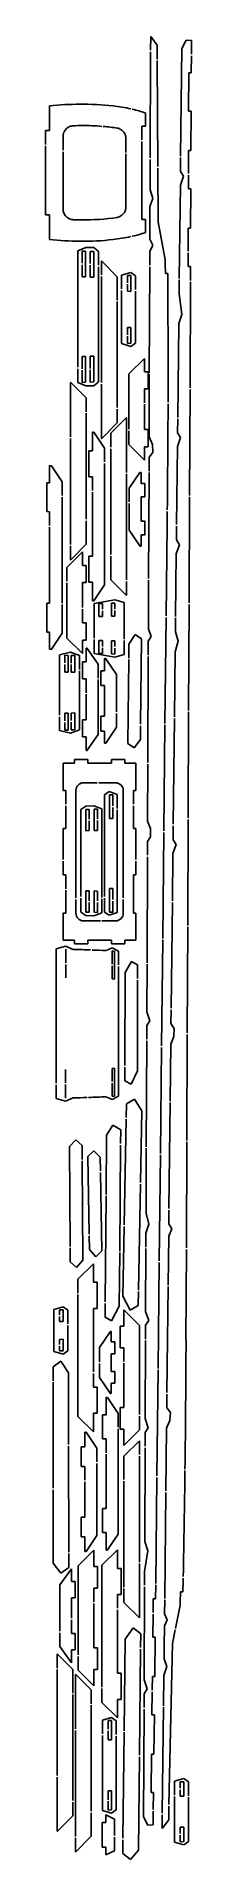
# Model space of a CAD drawing. Header units: millimetres. Extents: x 102 to 197, y 3 to 1190.
import ezdxf

# ---------------------------------------------------------------- set-up
doc = ezdxf.new("R2010")
doc.units = ezdxf.units.MM
doc.layers.get('0').update_dxf_attribs({"linetype": 'CONTINUOUS'})

msp = doc.modelspace()

# ---------------------------------------------------------------- linework, layer by layer
for p, q in [((170.6, 1189.9), (170.5, 1180.9)), ((170.6, 1189.9), (174.8, 1184.2)), ((193.7, 1187.5), (190.9, 1182.1)), ((197.1, 1187.4), (193.7, 1187.5)), ((197.1, 1187.4), (197.1, 1178.4)), ((170.5, 1179.9), (170.3, 1110.9)), ((174.8, 1184.2), (174.8, 1175.2)), ((190.1, 1112), (190.9, 1182.1)), ((197.1, 1177.4), (197, 1166.2)), ((174.8, 1174.2), (175.3, 1105.2)), ((195.3, 1141.3), (195.5, 1166.2)), ((195.5, 1166.2), (197, 1166.2)), ((104.6, 1128.6), (104.6, 1144.7)), ((167.3, 1131.6), (167.3, 1140.1)), ((196.9, 1141.3), (195.3, 1141.3)), ((196.9, 1141.3), (196.8, 1115.6)), ((102.1, 1128.6), (104.6, 1128.6)), ((102.1, 1128.6), (102.1, 1119.6)), ((167.3, 1131.6), (164.9, 1131.6)), ((164.9, 1131.6), (164.9, 1122.6)), ((102.1, 1118.6), (102.1, 1073.8)), ((113.6, 1124.8), (113.6, 1115.8)), ((154.5, 1123.4), (154.5, 1114.4)), ((164.9, 1121.6), (164.9, 1070.8)), ((113.6, 1114.8), (113.6, 1077.6)), ((154.5, 1113.4), (154.5, 1079)), ((170.3, 1109.9), (170.2, 1090.3)), ((175.3, 1104.2), (175.5, 1069.3)), ((190, 1102), (190.1, 1111)), ((195.2, 1100.7), (195.2, 1115.6)), ((195.2, 1115.6), (196.8, 1115.6)), ((189.2, 1032.4), (189.9, 1093)), ((191.9, 1098.9), (189.9, 1093)), ((190, 1102), (191.9, 1098.9)), ((195.1, 1090.7), (195.2, 1099.7)), ((170.1, 1079.3), (172, 1084.4)), ((172, 1084.4), (170.2, 1090.3)), ((196.7, 1090.7), (195.1, 1090.7)), ((196.7, 1090.7), (196.6, 1065)), ((102.1, 1073.8), (104.6, 1073.8)), ((104.6, 1073.8), (104.6, 1057.7)), ((167.3, 1070.8), (164.9, 1070.8)), ((167.3, 1070.8), (167.3, 1062.3)), ((175.5, 1069.3), (180.1, 1044.4)), ((171.9, 1054), (170.1, 1058)), ((195, 1050.1), (195, 1065)), ((195, 1065), (196.6, 1065)), ((128.3, 1052.4), (123.2, 1050.4)), ((123.2, 974.5), (123.2, 1050.4)), ((128.2, 1050.1), (125.9, 1050.2)), ((125.9, 1050.2), (125.9, 1042.3)), ((128.2, 1033.3), (128.2, 1050.1)), ((133.6, 1052.4), (128.3, 1052.4)), ((133.5, 1049.9), (131.2, 1050)), ((131.2, 1050), (131.2, 1042.1)), ((133.5, 1033.2), (133.5, 1049.9)), ((136.6, 1049.9), (133.6, 1052.4)), ((136.6, 1049.9), (136.6, 1040.9)), ((170, 1050), (171.9, 1054)), ((170, 1050), (170, 1041)), ((194.9, 1040.1), (195, 1049.1)), ((125.9, 1041.3), (125.9, 1033.4)), ((125.9, 1033.4), (128.2, 1033.3)), ((131.2, 1041.1), (131.2, 1033.2)), ((131.2, 1033.2), (133.5, 1033.2)), ((136.6, 1039.9), (136.6, 965)), ((138.5, 1043.6), (138.7, 1043.6)), ((138.5, 1043.6), (138.5, 1034.6)), ((138.5, 1033.6), (138.5, 964.6)), ((148.7, 1033.5), (138.7, 1043.6)), ((148.7, 1018.3), (148.7, 1033.5)), ((151.6, 1034.5), (157.7, 1036.3)), ((151.6, 1034.5), (151.6, 1025.5)), ((155.4, 1029.6), (155.4, 1034.2)), ((155.4, 1034.2), (157.6, 1034.2)), ((157.6, 1034.2), (157.6, 1023.9)), ((157.7, 1036.3), (160.7, 1034.1)), ((160.7, 1034.1), (160.7, 1025.1)), ((170, 1040), (169.7, 971)), ((180.2, 1035.5), (181.7, 1035.6)), ((196.5, 1040.1), (194.9, 1040.1)), ((196.5, 1040.1), (196.5, 1031.1)), ((151.6, 1024.5), (151.6, 989.9)), ((155.4, 1024), (155.4, 1028.6)), ((157.6, 1023.9), (155.4, 1024)), ((160.7, 1024.1), (160.7, 990.2)), ((189.1, 1022.4), (189.2, 1031.4)), ((189.1, 1022.4), (190.9, 1008.9)), ((196.5, 1030.1), (196.2, 961.1)), ((148.7, 948.3), (148.7, 1017.3)), ((155.4, 995.7), (155.4, 1000.4)), ((155.4, 1000.4), (157.6, 1000.4)), ((157.6, 1000.4), (157.6, 990.2)), ((188.2, 941.9), (188.9, 1003)), ((190.9, 1008.9), (188.9, 1003)), ((151.6, 989.9), (157.7, 988.1)), ((155.4, 990.1), (155.4, 994.7)), ((157.6, 990.2), (155.4, 990.1)), ((157.7, 988.1), (160.7, 990.2)), ((123.2, 964.5), (123.2, 973.5)), ((125.9, 981.5), (128.2, 981.6)), ((125.9, 973.6), (125.9, 981.5)), ((128.2, 981.6), (128.2, 964.8)), ((131.2, 973.8), (131.2, 981.7)), ((131.2, 981.7), (133.5, 981.7)), ((133.5, 981.7), (133.5, 965)), ((166.5, 980.3), (156.4, 970.2)), ((166.5, 980.3), (166.5, 971.6)), ((118.5, 964.6), (118.3, 964.6)), ((118.3, 929.2), (118.3, 964.6)), ((118.5, 964.6), (128.5, 954.6)), ((128.3, 962.5), (123.2, 964.5)), ((125.9, 964.7), (125.9, 972.6)), ((128.2, 964.8), (125.9, 964.7)), ((133.6, 962.5), (128.3, 962.5)), ((131.2, 964.9), (131.2, 972.8)), ((133.5, 965), (131.2, 964.9)), ((136.6, 965), (133.6, 962.5)), ((138.5, 963.6), (138.5, 928.2)), ((156.4, 934.2), (156.4, 970.2)), ((166.5, 971.6), (168.9, 971.6)), ((168.9, 960.4), (168.9, 971.6)), ((169.7, 970), (169.6, 929.2)), ((128.5, 954.6), (128.5, 945.6)), ((168.9, 960.4), (166.5, 960.4)), ((166.5, 960.4), (166.5, 951.4)), ((166.5, 950.4), (166.5, 934)), ((196.2, 960.1), (195.9, 891.1)), ((128.5, 944.6), (128.5, 875.6)), ((138.7, 928.2), (148.7, 938.3)), ((154.6, 941.5), (144.6, 931.5)), ((148.7, 938.3), (148.7, 947.3)), ((154.6, 941.5), (154.8, 941.5)), ((154.8, 906.1), (154.8, 941.5)), ((188.1, 931.9), (188.2, 940.9)), ((118.3, 859.2), (118.3, 928.2)), ((132.8, 932.3), (132.8, 920.2)), ((133.5, 932.3), (133.5, 932.2)), ((133.5, 932.2), (140.5, 921.9)), ((138.7, 928.2), (138.5, 928.2)), ((144.6, 931.5), (144.6, 922.5)), ((156.4, 924.2), (156.4, 933.2)), ((168.9, 934), (166.5, 934)), ((168.9, 934), (168.9, 922.8)), ((171.7, 924.3), (169.6, 929.2)), ((190.1, 928.8), (188, 922.9)), ((188.1, 931.9), (190.1, 928.8)), ((130.4, 903.2), (130.4, 920.2)), ((132.8, 920.2), (130.4, 920.2)), ((140.5, 921.9), (140.5, 912.9)), ((144.6, 921.5), (144.6, 852.5)), ((166.5, 914.1), (156.4, 924.2)), ((166.5, 922.8), (168.9, 922.8)), ((166.5, 914.1), (166.5, 922.8)), ((169.5, 915.9), (171.9, 919)), ((169.5, 915.9), (169.5, 906.9)), ((171.9, 919), (171.7, 924.3)), ((187.4, 872.1), (188, 922.9)), ((104.8, 910.5), (104.8, 899.3)), ((106, 910.4), (106, 910.3)), ((106, 910.3), (113, 900)), ((130.4, 903.2), (132.8, 903.2)), ((132.8, 903.2), (132.8, 894.2)), ((140.5, 911.9), (140.5, 832.8)), ((154.8, 836.1), (154.8, 905.1)), ((163.6, 906.1), (156.5, 895.8)), ((164.3, 906.1), (164.3, 898.8)), ((169.5, 905.9), (169.2, 836.9)), ((102.9, 880.5), (102.9, 899.3)), ((104.8, 899.3), (102.9, 899.3)), ((113, 900), (113, 891)), ((132.8, 893.2), (132.8, 851.5)), ((156.5, 895.8), (156.5, 886.8)), ((164.3, 898.8), (166.7, 898.8)), ((166.7, 890.1), (166.7, 898.8)), ((102.9, 880.5), (104.8, 880.4)), ((104.8, 880.4), (104.8, 871.4)), ((113, 890), (113, 821)), ((156.5, 885.8), (156.5, 868.4)), ((166.7, 890.1), (164.3, 890.1)), ((164.3, 890.1), (164.3, 874.2)), ((195.9, 890.1), (195.6, 821.1)), ((104.8, 870.4), (104.8, 820.9)), ((128.5, 874.6), (128.5, 859.3)), ((163.6, 858.2), (156.5, 868.4)), ((166.7, 874.2), (164.3, 874.2)), ((166.7, 874.2), (166.7, 865.5)), ((180.7, 812.6), (181.3, 871.7)), ((187.3, 862.1), (187.4, 871.1)), ((118.3, 849.2), (118.3, 858.2)), ((128.5, 859.3), (118.5, 849.2)), ((164.3, 865.5), (166.7, 865.5)), ((164.3, 858.1), (164.3, 865.5)), ((189.3, 859), (187.2, 853.1)), ((187.3, 862.1), (189.3, 859)), ((116, 844.2), (126.2, 854.3)), ((116, 844.2), (116, 835.2)), ((118.3, 849.2), (118.5, 849.2)), ((126.2, 845.5), (126.2, 854.3)), ((128.5, 845.5), (126.2, 845.5)), ((128.5, 845.5), (128.5, 834.3)), ((130.4, 851.5), (130.4, 834.5)), ((130.4, 851.5), (132.8, 851.5)), ((144.6, 851.5), (144.6, 836.2)), ((186.8, 812.3), (187.2, 853.1)), ((116, 834.2), (116, 798.2)), ((126.2, 818), (126.2, 834.3)), ((126.2, 834.3), (128.5, 834.3)), ((132.8, 834.5), (130.4, 834.5)), ((132.8, 822.4), (132.8, 834.5)), ((133.5, 822.5), (140.5, 832.8)), ((144.6, 836.2), (154.6, 826.1)), ((154.8, 826.1), (154.8, 835.1)), ((169.2, 835.9), (169.1, 804.1)), ((102.9, 820.9), (102.9, 802)), ((102.9, 820.9), (104.8, 820.9)), ((113, 820), (113, 801.3)), ((133.5, 822.4), (133.5, 822.5)), ((147.3, 823.1), (133.8, 820.6)), ((133.8, 798.2), (133.8, 820.6)), ((139.2, 820.7), (136.9, 820.6)), ((136.9, 820.6), (136.9, 812.2)), ((139.2, 816.9), (139.2, 820.7)), ((145, 820.9), (147.3, 821)), ((145, 812.4), (145, 820.9)), ((153.4, 821.3), (147.3, 823.1)), ((147.3, 821), (147.3, 817.2)), ((153.4, 797.5), (153.4, 821.3)), ((154.8, 826.1), (154.6, 826.1)), ((195.6, 820.1), (195.3, 751.1)), ((126.2, 808), (126.2, 817)), ((126.2, 808), (128.5, 808)), ((128.5, 796.8), (128.5, 808)), ((136.9, 812.2), (139.2, 812.2)), ((139.2, 812.2), (139.2, 815.9)), ((147.3, 812.4), (145, 812.4)), ((147.3, 816.2), (147.3, 812.4)), ((179.9, 742.6), (180.7, 811.6)), ((186.7, 802.3), (186.8, 811.3)), ((104.8, 802.1), (102.9, 802)), ((104.8, 790.9), (104.8, 802.1)), ((106, 791), (113, 801.3)), ((116, 798.2), (126.2, 788.1)), ((126.2, 796.8), (126.2, 788.1)), ((128.5, 796.8), (126.2, 796.8)), ((133.8, 788.2), (133.8, 797.2)), ((136.9, 796.6), (139.2, 796.6)), ((136.9, 788.2), (136.9, 796.6)), ((139.2, 796.6), (139.2, 792.8)), ((145, 787.9), (145, 796.4)), ((145, 796.4), (147.3, 796.4)), ((147.3, 796.4), (147.3, 792.6)), ((153.4, 787.5), (153.4, 796.5)), ((160.4, 800.5), (156.3, 794.2)), ((164.5, 797.7), (160.4, 800.5)), ((164, 742.1), (164.5, 797.7)), ((169, 796.1), (171, 799.2)), ((169, 796.1), (169, 787.1)), ((171, 799.2), (169.1, 804.1)), ((188.5, 796.2), (186.5, 789.3)), ((186.7, 802.3), (188.5, 796.2)), ((106, 790.9), (106, 791)), ((118.3, 788.9), (111.2, 787.3)), ((111.2, 748), (111.2, 787.3)), ((116.9, 786.9), (114.7, 787)), ((114.7, 787), (114.7, 782)), ((116.9, 776), (116.9, 786.9)), ((124.3, 786.8), (118.3, 788.9)), ((121.2, 786.8), (118.9, 786.9)), ((118.9, 786.9), (118.9, 781.9)), ((121.2, 775.9), (121.2, 786.8)), ((124.3, 786.8), (124.3, 777.8)), ((128.6, 791.6), (128.6, 782.8)), ((129.3, 791.6), (129.3, 791.4)), ((129.3, 791.4), (136.3, 781.1)), ((147.3, 785.7), (133.8, 788.2)), ((139.2, 788.1), (136.9, 788.2)), ((139.2, 791.8), (139.2, 788.1)), ((140.6, 784.8), (140.6, 776.9)), ((141.3, 784.8), (141.3, 784.6)), ((141.3, 784.6), (148.3, 774.4)), ((147.3, 787.8), (145, 787.9)), ((147.3, 791.6), (147.3, 787.8)), ((153.4, 787.5), (147.3, 785.7)), ((156.3, 784.2), (155.8, 729.5)), ((156.3, 794.2), (156.3, 785.2)), ((169, 786.1), (168.7, 717.1)), ((186, 746.9), (186.5, 789.3)), ((114.7, 781), (114.7, 776)), ((114.7, 776), (116.9, 776)), ((118.9, 780.9), (118.9, 775.9)), ((118.9, 775.9), (121.2, 775.9)), ((124.3, 776.8), (124.3, 738.5)), ((128.6, 782.8), (126.2, 782.8)), ((126.2, 771.6), (126.2, 782.8)), ((136.3, 781.1), (136.3, 772.1)), ((140.6, 776.9), (138.2, 776.9)), ((138.2, 767.2), (138.2, 776.9)), ((148.3, 750.1), (148.3, 774.4)), ((126.2, 771.6), (128.6, 771.6)), ((128.6, 771.6), (128.6, 762.6)), ((128.6, 761.6), (128.6, 745)), ((136.3, 771.1), (136.3, 735.4)), ((138.2, 767.2), (140.6, 767.2)), ((140.6, 747.3), (140.6, 767.2)), ((114.7, 749.2), (116.9, 749.3)), ((114.7, 744.2), (114.7, 749.2)), ((116.9, 749.3), (116.9, 738.3)), ((118.9, 749.3), (121.2, 749.4)), ((118.9, 744.4), (118.9, 749.3)), ((121.2, 749.4), (121.2, 738.5)), ((148.3, 740.1), (148.3, 749.1)), ((195.3, 750.1), (195, 681.1)), ((111.2, 738), (111.2, 747)), ((118.3, 736.3), (111.2, 738)), ((114.7, 738.2), (114.7, 743.2)), ((116.9, 738.3), (114.7, 738.2)), ((124.3, 738.5), (118.3, 736.3)), ((118.9, 738.4), (118.9, 743.4)), ((121.2, 738.5), (118.9, 738.4)), ((126.2, 745), (128.6, 745)), ((126.2, 745), (126.2, 733.8)), ((138.2, 747.3), (140.6, 747.3)), ((138.2, 747.3), (138.2, 737.6)), ((140.6, 737.6), (138.2, 737.6)), ((140.6, 729.7), (140.6, 737.6)), ((141.3, 729.8), (148.3, 740.1)), ((163.9, 732.1), (164, 741.1)), ((179.2, 672.6), (179.9, 741.6)), ((185.3, 676.9), (186, 745.9)), ((128.6, 733.8), (126.2, 733.8)), ((128.6, 725), (128.6, 733.8)), ((129.3, 725.1), (136.3, 735.4)), ((129.3, 725), (129.3, 725.1)), ((141.3, 729.7), (141.3, 729.8)), ((155.8, 729.5), (159.8, 726.7)), ((159.8, 726.7), (163.9, 732.1)), ((113.7, 699), (113.7, 716.7)), ((120.9, 716.7), (113.7, 716.7)), ((120.9, 719.1), (120.9, 716.7)), ((120.9, 719.1), (129.6, 719.1)), ((129.6, 716.7), (129.6, 719.1)), ((145, 716.7), (129.6, 716.7)), ((145, 716.7), (145, 719.1)), ((153.7, 719.1), (145, 719.1)), ((153.7, 719.1), (153.7, 716.7)), ((153.7, 716.7), (161, 716.7)), ((161, 699), (161, 716.7)), ((168.7, 716.1), (168.6, 679)), ((126.8, 704), (135.8, 704)), ((136.8, 704), (147.8, 704)), ((113.7, 699), (115.3, 699)), ((115.3, 699), (115.3, 690)), ((115.3, 689), (115.3, 674.1)), ((121.9, 629), (121.9, 699)), ((128.3, 688.7), (125.2, 686.5)), ((133.6, 688.9), (128.3, 688.7)), ((138.7, 687), (133.6, 688.9)), ((140.5, 696), (143.6, 698.2)), ((140.5, 629.8), (140.5, 696)), ((143.6, 698.2), (148.7, 696.3)), ((143.7, 696), (145.9, 696.1)), ((143.7, 680.7), (143.7, 696)), ((145.9, 696.1), (145.9, 688.9)), ((148.7, 696.3), (148.7, 687.3)), ((152.7, 629), (152.7, 699)), ((161, 699), (159.4, 699)), ((159.4, 699), (159.4, 690)), ((159.4, 689), (159.4, 674.1)), ((125.2, 629.8), (125.2, 686.5)), ((130.6, 686.6), (128.4, 686.6)), ((128.4, 686.6), (128.4, 672.7)), ((130.6, 680.2), (130.6, 686.6)), ((130.6, 672.8), (130.6, 679.2)), ((133.7, 686.8), (133.7, 672.8)), ((135.9, 686.8), (133.7, 686.8)), ((135.9, 680.4), (135.9, 686.8)), ((135.9, 672.9), (135.9, 679.4)), ((138.7, 629.3), (138.7, 687)), ((145.9, 680.7), (143.7, 680.7)), ((145.9, 687.9), (145.9, 680.7)), ((148.7, 686.3), (148.7, 619.5)), ((170.5, 674.1), (168.6, 679)), ((195, 680.1), (194.7, 611.1)), ((113.7, 654), (113.7, 674.1)), ((115.3, 674.1), (113.7, 674.1)), ((128.4, 672.7), (130.6, 672.8)), ((133.7, 672.8), (135.9, 672.9)), ((159.4, 674.1), (161, 674.1)), ((161, 654), (161, 674.1)), ((168.5, 665.8), (170.5, 668.8)), ((168.5, 665.8), (168.5, 656.8)), ((170.5, 668.8), (170.5, 674.1)), ((178.4, 602.6), (179.2, 671.6)), ((185.2, 666.9), (185.3, 675.9)), ((185.2, 666.9), (187.1, 663.8)), ((113.7, 644), (113.7, 653)), ((161, 644), (161, 653)), ((168.5, 655.8), (168.2, 586.8)), ((184.7, 627.1), (185.1, 657.9)), ((187.1, 663.8), (185.1, 657.9)), ((113.7, 644), (115.3, 644)), ((115.3, 644), (115.3, 635)), ((161, 644), (159.4, 644)), ((159.4, 644), (159.4, 619.1)), ((115.3, 634), (115.3, 619.1)), ((128.4, 619.8), (128.4, 633.6)), ((128.4, 633.6), (130.6, 633.6)), ((130.6, 633.6), (130.6, 627.1)), ((133.7, 619.6), (133.7, 633.5)), ((133.7, 633.5), (135.9, 633.4)), ((135.9, 633.4), (135.9, 627)), ((145.9, 635.1), (143.7, 635.1)), ((143.7, 635.1), (143.7, 619.8)), ((145.9, 627.9), (145.9, 635.1)), ((113.7, 601.4), (113.7, 619.1)), ((115.3, 619.1), (113.7, 619.1)), ((121.9, 619), (121.9, 628)), ((125.2, 619.8), (125.2, 628.8)), ((128.3, 617.6), (125.2, 619.8)), ((133.6, 617.4), (128.3, 617.6)), ((130.6, 619.7), (128.4, 619.8)), ((130.6, 626.1), (130.6, 619.7)), ((138.7, 619.3), (133.6, 617.4)), ((135.9, 619.5), (133.7, 619.6)), ((135.9, 626), (135.9, 619.5)), ((138.7, 619.3), (138.7, 628.3)), ((140.5, 619.8), (140.5, 628.8)), ((140.5, 619.8), (143.6, 617.7)), ((143.6, 617.7), (148.7, 619.5)), ((143.7, 619.8), (145.9, 619.7)), ((145.9, 619.7), (145.9, 626.9)), ((152.7, 619), (152.7, 628)), ((159.4, 619.1), (161, 619.1)), ((161, 601.4), (161, 619.1)), ((183.9, 557.1), (184.7, 626.1)), ((137.8, 614.1), (126.8, 614.1)), ((147.8, 614.1), (138.8, 614.1)), ((194.7, 610.1), (194.4, 541.1)), ((115.2, 597.5), (109.1, 595.9)), ((109.1, 508.3), (109.1, 595.9)), ((113.7, 601.4), (120.9, 601.4)), ((120.2, 595.5), (115.2, 597.5)), ((115.3, 586.7), (115.3, 595.6)), ((120.9, 601.4), (120.9, 599)), ((129.6, 599), (120.9, 599)), ((129.6, 601.4), (145, 601.4)), ((129.6, 599), (129.6, 601.4)), ((145.5, 596.4), (141.5, 594.7)), ((145, 599), (145, 601.4)), ((145, 599), (153.7, 599)), ((149.6, 594.4), (145.5, 596.4)), ((147, 594.4), (145.6, 594.5)), ((145.6, 594.5), (145.6, 585.8)), ((147, 576.1), (147, 594.4)), ((149.6, 594.4), (149.6, 585.4)), ((153.7, 601.4), (153.7, 599)), ((161, 601.4), (153.7, 601.4)), ((177.7, 532.6), (178.4, 601.6)), ((115.3, 576.9), (115.3, 585.7)), ((145.6, 584.8), (145.6, 576.2)), ((149.6, 584.4), (149.6, 499.8)), ((153.9, 580.4), (158, 587.6)), ((158, 587.6), (162.1, 585.5)), ((162.1, 585.5), (162, 576.5)), ((168.2, 585.8), (168.1, 554.9)), ((145.6, 576.2), (147, 576.1)), ((153.7, 519.8), (153.9, 580.4)), ((162, 575.5), (161.9, 516.3)), ((168, 546), (170, 549)), ((170, 549), (168.1, 554.9)), ((183.8, 547.1), (183.9, 556.1)), ((183.8, 547.1), (185.8, 544)), ((168, 536), (167.7, 467)), ((168, 546), (168, 537)), ((185.7, 538.7), (183.7, 533.8)), ((185.8, 544), (185.7, 538.7)), ((194.4, 540.1), (194.1, 471.1)), ((176.9, 462.6), (177.7, 531.6)), ((183.3, 496.7), (183.7, 533.8)), ((115.1, 517.3), (115.1, 508.5)), ((145.6, 518), (147, 518.1)), ((145.6, 509.4), (145.6, 518)), ((147, 518.1), (147, 499.8)), ((153.7, 509.8), (153.7, 518.8)), ((161.9, 516.3), (157.8, 507.7)), ((109.1, 498.3), (109.1, 507.3)), ((115.1, 507.5), (115.1, 498.6)), ((120.2, 498.7), (115.2, 496.7)), ((145.5, 497.8), (141.5, 499.5)), ((149.6, 499.8), (145.5, 497.8)), ((145.6, 499.8), (145.6, 508.4)), ((147, 499.8), (145.6, 499.8)), ((157.8, 507.7), (153.7, 509.8)), ((115.2, 496.7), (109.1, 498.3)), ((154.9, 495), (154.7, 486)), ((160, 498), (154.9, 495)), ((164.9, 490.4), (160, 498)), ((164, 443.6), (164.9, 490.4)), ((182.5, 426.7), (183.3, 495.7)), ((141.9, 474.4), (146, 480.9)), ((146, 480.9), (151.1, 478)), ((151.1, 478), (151, 469)), ((154.7, 485), (153.3, 416)), ((117.8, 467.2), (121.9, 471.4)), ((118.1, 402.1), (117.8, 467.2)), ((125.9, 467.7), (121.9, 471.4)), ((125.9, 467.7), (126, 458.7)), ((129.6, 460.5), (133.6, 464.3)), ((133.6, 464.3), (137.7, 460.2)), ((141.6, 435.9), (141.9, 474.4)), ((151, 468), (150.4, 399)), ((167.7, 466), (167.6, 423.6)), ((194.1, 470.1), (193.8, 401.1)), ((126, 457.7), (126.3, 393.2)), ((130.5, 410), (129.6, 460.5)), ((137.7, 460.2), (137.9, 451.2)), ((176.2, 392.6), (176.9, 461.6)), ((137.9, 450.2), (138.8, 399.1)), ((162.6, 373.6), (164, 442.6)), ((141, 365.9), (141.6, 434.9)), ((167.5, 410.6), (169.4, 416.6)), ((169.4, 416.6), (167.6, 423.6)), ((182.4, 416.7), (182.5, 425.7)), ((182.4, 416.7), (184.3, 413.6)), ((130.7, 400), (130.5, 409)), ((153.3, 415), (152.4, 369.6)), ((167.5, 410.6), (167.5, 401.6)), ((181.9, 376.9), (182.3, 408.8)), ((184.3, 413.6), (182.3, 408.8)), ((118.2, 392.1), (118.1, 401.1)), ((122.3, 388.4), (118.2, 392.1)), ((126.3, 393.2), (122.3, 388.4)), ((134.8, 395.3), (130.7, 400)), ((138.8, 399.1), (134.8, 395.3)), ((150.4, 398), (150.1, 363.2)), ((167.5, 400.6), (167.3, 359.7)), ((193.8, 400.1), (193.5, 340.9)), ((123.2, 380.7), (133.3, 390.8)), ((123.2, 380.7), (123.2, 371.7)), ((133.3, 378.7), (133.3, 390.8)), ((175.4, 322.6), (176.1, 391.6)), ((123.2, 370.7), (123.2, 291.4)), ((135.7, 378.7), (133.3, 378.7)), ((135.7, 378.7), (135.7, 361.7)), ((152.4, 369.6), (157.3, 360.6)), ((162.4, 363.6), (162.6, 372.6)), ((181.2, 306.9), (181.9, 375.9)), ((107.5, 361), (113.5, 362.8)), ((107.5, 361), (107.5, 333.7)), ((111.2, 357.5), (111.2, 360.8)), ((111.2, 360.8), (113.5, 360.7)), ((111.2, 353.2), (111.2, 356.5)), ((113.5, 362.8), (116.6, 360.6)), ((113.5, 360.7), (113.5, 353.2)), ((116.6, 360.6), (116.6, 351.6)), ((133.3, 361.7), (135.7, 361.7)), ((133.3, 320.4), (133.3, 361.7)), ((140.9, 355.9), (141, 364.9)), ((150.1, 363.2), (145, 353.5)), ((163.2, 350.6), (153.1, 360.7)), ((153.1, 350.2), (153.1, 360.7)), ((157.3, 360.6), (162.4, 363.6)), ((169.3, 353.8), (167.3, 359.7)), ((113.5, 353.2), (111.2, 353.2)), ((116.6, 350.6), (116.6, 334.1)), ((144.2, 346.5), (137.2, 336.3)), ((145, 353.5), (140.9, 355.9)), ((144.2, 346.6), (144.2, 346.5)), ((144.9, 346.6), (144.9, 339.9)), ((150.7, 350.2), (153.1, 350.2)), ((150.7, 350.2), (150.7, 336.1)), ((163.2, 292.6), (163.2, 350.6)), ((167.3, 350.7), (167.2, 341.7)), ((167.3, 350.7), (169.3, 353.8)), ((107.5, 333.7), (113.5, 331.9)), ((111.2, 341.5), (113.5, 341.6)), ((111.2, 338.2), (111.2, 341.5)), ((111.2, 334), (111.2, 337.2)), ((113.5, 334.1), (111.2, 334)), ((113.5, 341.6), (113.5, 334.1)), ((113.5, 331.9), (116.6, 334.1)), ((137.2, 336.3), (137.2, 326.9)), ((144.9, 339.9), (147.3, 339.9)), ((147.3, 332.2), (147.3, 339.9)), ((153.1, 336.1), (150.7, 336.1)), ((153.1, 336.1), (153.1, 327.1)), ((167.2, 340.7), (167, 289.9)), ((112, 327.3), (107, 323.6)), ((107, 323.6), (107, 314.6)), ((117.1, 319.8), (112, 327.3)), ((137.2, 325.9), (137.2, 316.6)), ((144.9, 332.2), (144.9, 320.7)), ((147.3, 332.2), (144.9, 332.2)), ((147.3, 320.7), (144.9, 320.7)), ((147.3, 320.7), (147.3, 312.9)), ((153.1, 326.1), (153.1, 297.1)), ((174.6, 252.6), (175.4, 321.6)), ((107, 313.6), (107, 244.6)), ((117.1, 273), (117.1, 319.8)), ((133.3, 310.4), (133.3, 319.4)), ((133.3, 310.4), (135.7, 310.4)), ((135.7, 293.4), (135.7, 310.4)), ((144.2, 306.4), (137.2, 316.6)), ((144.9, 312.9), (147.3, 312.9)), ((144.9, 306.2), (144.9, 312.9)), ((141.7, 303.7), (141.7, 292.3)), ((142.4, 303.7), (142.4, 303.6)), ((142.4, 303.6), (149.4, 293.3)), ((144.2, 306.2), (144.2, 306.4)), ((153.1, 297.1), (150.7, 297.1)), ((150.7, 283), (150.7, 297.1)), ((181.1, 296.9), (181.2, 305.9)), ((181.1, 296.9), (183.4, 293.8)), ((123.2, 291.4), (133.3, 281.3)), ((135.7, 293.4), (133.3, 293.4)), ((133.3, 293.4), (133.3, 281.3)), ((141.7, 292.3), (139.3, 292.3)), ((139.3, 276.7), (139.3, 292.3)), ((149.4, 293.3), (149.4, 284.3)), ((163.2, 282.6), (163.2, 291.6)), ((169, 284), (167, 289.9)), ((183.1, 288.6), (180.9, 283.7)), ((183.4, 293.8), (183.1, 288.6)), ((127.7, 281.2), (127.7, 271.5)), ((128.5, 281.2), (128.5, 281)), ((128.5, 281), (135.5, 270.7)), ((139.3, 276.7), (141.7, 276.7)), ((141.7, 276.7), (141.7, 267.7)), ((149.4, 283.3), (149.4, 214.7)), ((150.7, 283), (153.1, 283)), ((153.1, 283), (153.1, 272.5)), ((163.2, 282.6), (153.1, 272.5)), ((153.2, 265.5), (163.2, 275.5)), ((163.4, 275.5), (163.2, 275.5)), ((163.4, 275.5), (163.4, 266.5)), ((167, 280.9), (169, 284)), ((167, 280.9), (167, 271.9)), ((180.5, 242.9), (180.9, 283.7)), ((117.2, 203), (117.1, 272)), ((125.4, 258.8), (125.4, 271.5)), ((127.7, 271.5), (125.4, 271.5)), ((135.5, 270.7), (135.5, 261.7)), ((141.7, 266.7), (141.7, 231.3)), ((153.2, 250.2), (153.2, 265.5)), ((163.4, 265.5), (163.4, 196.5)), ((167, 270.9), (166.7, 209.9)), ((125.4, 258.8), (127.7, 258.8)), ((127.7, 258.8), (127.7, 249.8)), ((135.5, 260.7), (135.5, 213.8)), ((173.9, 182.6), (174.6, 251.6)), ((107, 243.6), (107.1, 195.8)), ((127.7, 248.8), (127.7, 225.7)), ((153.2, 180.2), (153.2, 249.2)), ((179.7, 172.9), (180.5, 241.9)), ((125.4, 225.7), (125.4, 213)), ((125.4, 225.7), (127.7, 225.7)), ((139.3, 231.3), (141.7, 231.3)), ((139.3, 231.3), (139.3, 215.7)), ((128.5, 203.4), (135.5, 213.8)), ((141.7, 215.7), (139.3, 215.7)), ((141.7, 204.3), (141.7, 215.7)), ((142.4, 204.4), (149.4, 214.7)), ((117.2, 193), (117.2, 202)), ((133.5, 204.2), (123.4, 194.1)), ((127.7, 213), (125.4, 213)), ((127.7, 203.3), (127.7, 213)), ((128.5, 203.3), (128.5, 203.4)), ((133.5, 204.2), (133.5, 193.7)), ((148.9, 204.5), (138.8, 194.4)), ((142.4, 204.3), (142.4, 204.4)), ((148.9, 204.5), (148.9, 192.4)), ((166.6, 190.4), (168.7, 203.9)), ((168.7, 203.9), (166.7, 209.9)), ((107.1, 195.8), (112.1, 189.3)), ((119.1, 192.2), (111.4, 181.7)), ((112.1, 189.3), (117.2, 193)), ((119.1, 192.2), (119.1, 183.8)), ((123.4, 136.1), (123.4, 194.1)), ((133.5, 193.7), (135.9, 193.7)), ((135.9, 179.6), (135.9, 193.7)), ((138.8, 115.1), (138.8, 194.4)), ((148.9, 192.4), (151.3, 192.4)), ((151.3, 175.5), (151.3, 192.4)), ((163.4, 195.5), (163.4, 160.1)), ((166.6, 190.4), (166.6, 181.4)), ((111.4, 151.5), (111.4, 181.7)), ((119.1, 183.8), (121.5, 183.8)), ((121.5, 173.3), (121.5, 183.8)), ((135.9, 179.6), (133.5, 179.6)), ((133.5, 179.6), (133.5, 170.6)), ((153.2, 170.2), (153.2, 179.2)), ((166.6, 180.4), (166.4, 119.8)), ((173.8, 172.6), (173.9, 181.6)), ((121.5, 173.3), (119.1, 173.3)), ((119.1, 159.9), (119.1, 173.3)), ((133.5, 169.6), (133.5, 140.6)), ((151.3, 175.5), (148.9, 175.5)), ((148.9, 175.5), (148.9, 166.5)), ((163.2, 160.1), (153.2, 170.2)), ((172.2, 172.6), (172.1, 163.6)), ((173.8, 172.6), (172.2, 172.6)), ((179.6, 162.9), (179.7, 171.9)), ((186.7, 153.3), (189.7, 168.4)), ((189.9, 177.2), (191.5, 177.1)), ((119.1, 149.9), (119.1, 158.9)), ((148.9, 165.5), (148.9, 124.1)), ((163.2, 160.1), (163.4, 160.1)), ((172.1, 162.6), (171.9, 147.7)), ((181.4, 158.8), (179.5, 154.9)), ((179.6, 162.9), (181.4, 158.8)), ((111.4, 141.5), (111.4, 150.5)), ((121.5, 149.9), (119.1, 149.9)), ((121.5, 149.9), (121.5, 139.4)), ((153.3, 86.7), (154, 146.4)), ((154, 146.4), (159.1, 153.6)), ((159.1, 153.6), (164.1, 149.8)), ((164.1, 149.8), (164, 140.8)), ((171.9, 147.7), (173.5, 147.7)), ((173.2, 122), (173.5, 147.7)), ((182.5, 38.6), (184.8, 143.4)), ((184.8, 143.4), (186.5, 152.3)), ((109.6, 136.5), (109.8, 136.5)), ((109.6, 136.5), (109.6, 127.5)), ((119.9, 126.5), (109.8, 136.5)), ((119.1, 131), (111.4, 141.5)), ((119.1, 139.4), (121.5, 139.4)), ((119.1, 131), (119.1, 139.4)), ((123.4, 126.1), (123.4, 135.1)), ((135.9, 140.6), (133.5, 140.6)), ((135.9, 140.6), (135.9, 126.5)), ((164, 139.8), (163.3, 70.8)), ((179.3, 133.6), (181, 128.5)), ((109.6, 126.5), (109.6, 57.5)), ((119.9, 111.2), (119.9, 126.5)), ((121.9, 123.3), (121.7, 123.3)), ((121.7, 87.9), (121.7, 123.3)), ((121.9, 123.3), (131.9, 113.3)), ((133.5, 116), (123.4, 126.1)), ((133.5, 126.5), (135.9, 126.5)), ((133.5, 116), (133.5, 126.5)), ((151.3, 124.1), (148.9, 124.1)), ((151.3, 124.1), (151.3, 107.1)), ((168.3, 113.9), (166.4, 119.8)), ((171.7, 122), (171.6, 113)), ((173.2, 122), (171.7, 122)), ((178.9, 102.9), (179.1, 122.6)), ((181, 128.5), (179.1, 122.6)), ((119.9, 41.2), (119.9, 110.2)), ((131.9, 113.3), (131.9, 104.3)), ((138.8, 105.1), (138.8, 114.1)), ((148.9, 107.1), (151.3, 107.1)), ((148.9, 95), (148.9, 107.1)), ((166.3, 110.8), (168.3, 113.9)), ((166.3, 110.8), (166.3, 101.8)), ((171.5, 112), (171.4, 97.1)), ((131.9, 103.3), (131.9, 34.3)), ((148.9, 95), (138.8, 105.1)), ((139.1, 93.6), (145.1, 95.4)), ((145.1, 95.4), (148.2, 93.2)), ((166.3, 100.8), (166, 30.7)), ((171.4, 97.1), (173, 97.1)), ((172.7, 71.4), (173, 97.1)), ((178.1, 33), (178.9, 102)), ((121.7, 17.9), (121.7, 86.9)), ((139.1, 93.6), (139.1, 84.6)), ((139.1, 83.6), (139.1, 34.8)), ((142.8, 87.6), (142.8, 93.3)), ((142.8, 93.3), (145.1, 93.3)), ((142.8, 80.8), (142.8, 86.6)), ((145.1, 93.3), (145.1, 80.8)), ((148.2, 93.2), (148.2, 84.2)), ((148.2, 83.2), (148.2, 35.1)), ((152.5, 16.7), (153.3, 85.7)), ((145.1, 80.8), (142.8, 80.8)), ((171.1, 71.4), (170.8, 46.5)), ((172.7, 71.4), (171.1, 71.4)), ((163.2, 69.8), (162.6, 9)), ((109.6, 56.5), (109.6, 21.2)), ((145.1, 47.6), (142.8, 47.6)), ((142.8, 47.6), (142.8, 41.8)), ((145.1, 35.1), (145.1, 47.6)), ((186.1, 53.8), (192.1, 55.6)), ((186.1, 53.8), (186.1, 44.8)), ((189.8, 49.3), (189.8, 53.5)), ((189.8, 53.5), (192.1, 53.4)), ((189.8, 44.1), (189.8, 48.3)), ((192.1, 55.6), (195.2, 53.4)), ((192.1, 53.4), (192.1, 44)), ((195.2, 53.4), (195.2, 44.4)), ((119.9, 31.2), (119.9, 40.2)), ((142.8, 40.8), (142.8, 35)), ((170.8, 46.5), (172.4, 46.5)), ((172.3, 35.4), (172.4, 46.5)), ((182.3, 28.6), (182.5, 37.6)), ((186.1, 43.8), (186.1, 14.2)), ((192.1, 44), (189.8, 44.1)), ((195.2, 43.4), (195.2, 14.5)), ((109.8, 21.2), (119.9, 31.2)), ((131.9, 33.3), (131.9, 18)), ((138.9, 10.8), (138.9, 26.9)), ((138.9, 26.9), (141.3, 26.9)), ((139.1, 34.8), (145.1, 33)), ((141.3, 26.9), (141.3, 31.9)), ((147, 29.2), (141.3, 31.9)), ((142.8, 35), (145.1, 35.1)), ((145.1, 33), (148.2, 35.1)), ((147, 18.4), (147, 29.2)), ((168.8, 25.3), (166, 30.7)), ((172.2, 25.4), (168.8, 25.3)), ((172.2, 25.4), (172.3, 34.4)), ((178, 23), (178.1, 32)), ((178, 23), (182.3, 28.6)), ((189.8, 23.9), (192.1, 24)), ((189.8, 19.7), (189.8, 23.9)), ((192.1, 24), (192.1, 14.5)), ((109.8, 21.2), (109.6, 21.2)), ((121.7, 7.9), (121.7, 16.9)), ((131.9, 18), (121.9, 7.9)), ((147, 8.4), (147, 17.4)), ((152.4, 6.7), (152.5, 15.7)), ((186.1, 14.2), (192.1, 12.4)), ((189.8, 14.4), (189.8, 18.7)), ((192.1, 14.5), (189.8, 14.4)), ((192.1, 12.4), (195.2, 14.5)), ((121.7, 7.9), (121.9, 7.9)), ((138.9, 10.8), (141.3, 10.8)), ((141.3, 10.8), (141.3, 5.8)), ((147, 8.4), (141.3, 5.8)), ((157.5, 2.8), (152.4, 6.7)), ((162.6, 9), (157.5, 2.8))]:
    msp.add_line(p, q)
for centre, radius, start, end in [((126.8, 699), 4.94, 90, 180), ((147.8, 699), 4.94, 0, 90), ((126.8, 619), 4.94, 180, 270), ((147.8, 619), 4.94, 270, 360), ((-332, -12175.8), 12779.3, 87.92159, 87.97216), ((-332, -12175.8), 12779.3, 87.87675, 87.9171), ((-332, 13270), 12779.3, 272.02784, 272.06819), ((-332, 13270), 12779.3, 272.07267, 272.12325), ((-9806.4, 383.3), 10000.1, 359.27673, 359.75716), ((-9806.4, 383.3), 10000.1, 358.87566, 359.271), ((-9806.4, 383.3), 10000.1, 358.81836, 358.86993), ((-9806.4, 383.3), 9998.5, 358.76811, 358.81861), ((-12599, 285.8), 12779.2, 359.31761, 359.41323)]:
    msp.add_arc(centre, radius, start, end)
for points, knots in [([(157.7, 1142.8), (153.8, 1143.6), (149.9, 1144.2), (146.1, 1144.7), (139, 1145.5), (131.7, 1145.9), (124.6, 1145.8), (118, 1145.8), (111.3, 1145.4), (104.7, 1144.7), (104.6, 1144.7), (104.6, 1144.7), (104.6, 1144.7)], [1.035991, 1.035991, 1.035991, 1.035991, 2.196433, 2.196433, 2.196433, 4.330851, 4.330851, 4.330851, 6.322548, 6.322548, 6.322548, 6.327937, 6.327937, 6.327937, 6.327937]), ([(167.3, 1140.1), (167.3, 1140.1), (167.3, 1140.1), (167.2, 1140.1), (164.4, 1141.1), (161.6, 1141.9), (158.6, 1142.5)], [0.0485479, 0.0485479, 0.0485479, 0.0485479, 0.0528373, 0.0528373, 0.0528373, 0.9378184, 0.9378184, 0.9378184, 0.9378184]), ([(113.6, 1124.8), (113.6, 1125.7), (113.7, 1126.6), (114.1, 1127.5), (114.4, 1128.3), (114.9, 1129.1), (115.6, 1129.7), (116.2, 1130.4), (117, 1130.9), (117.8, 1131.2), (118.6, 1131.5), (119.4, 1131.7), (120.2, 1131.8)], [0, 0, 0, 0, 0.273451, 0.273451, 0.273451, 0.546902, 0.546902, 0.546902, 0.820353, 0.820353, 0.820353, 1.075292, 1.075292, 1.075292, 1.075292]), ([(138.8, 1131.4), (134.4, 1131.8), (129.9, 1131.9), (125.5, 1131.9), (123.7, 1131.9), (122, 1131.8), (120.2, 1131.8)], [7.73391, 7.73391, 7.73391, 7.73391, 9.145797, 9.145797, 9.145797, 9.70492, 9.70492, 9.70492, 9.70492]), ([(148.7, 1130.3), (149.6, 1130.1), (150.4, 1129.8), (151.2, 1129.3), (152, 1128.8), (152.6, 1128.2), (153.2, 1127.5), (153.6, 1126.9), (153.9, 1126.2), (154.1, 1125.6), (154.4, 1124.9), (154.5, 1124.1), (154.5, 1123.4)], [0, 0, 0, 0, 0.2734511, 0.2734511, 0.2734511, 0.5469023, 0.5469023, 0.5469023, 0.767262, 0.767262, 0.767262, 0.9876217, 0.9876217, 0.9876217, 0.9876217]), ([(113.6, 1077.6), (113.6, 1076.6), (113.7, 1075.8), (114.1, 1074.9), (114.4, 1074.1), (114.9, 1073.3), (115.6, 1072.7), (116.2, 1072), (117, 1071.5), (117.8, 1071.2), (118.6, 1070.8), (119.4, 1070.6), (120.2, 1070.6)], [0, 0, 0, 0, 0.273451, 0.273451, 0.273451, 0.546902, 0.546902, 0.546902, 0.820353, 0.820353, 0.820353, 1.075292, 1.075292, 1.075292, 1.075292]), ([(148.7, 1072.1), (141.3, 1070.9), (133.3, 1070.4), (125.5, 1070.5), (123.7, 1070.5), (122, 1070.5), (120.2, 1070.6)], [6.646487, 6.646487, 6.646487, 6.646487, 9.145797, 9.145797, 9.145797, 9.70492, 9.70492, 9.70492, 9.70492]), ([(148.7, 1072.1), (149.6, 1072.3), (150.4, 1072.6), (151.2, 1073.1), (152, 1073.5), (152.6, 1074.2), (153.2, 1074.9), (153.6, 1075.5), (153.9, 1076.1), (154.1, 1076.8), (154.4, 1077.5), (154.5, 1078.2), (154.5, 1079)], [0, 0, 0, 0, 0.2734511, 0.2734511, 0.2734511, 0.5469023, 0.5469023, 0.5469023, 0.767262, 0.767262, 0.767262, 0.9876217, 0.9876217, 0.9876217, 0.9876217]), ([(157.7, 1059.6), (153.8, 1058.8), (149.9, 1058.1), (146.1, 1057.7), (139, 1056.8), (131.7, 1056.5), (124.6, 1056.6), (118, 1056.6), (111.3, 1057), (104.7, 1057.7), (104.6, 1057.7), (104.6, 1057.7), (104.6, 1057.7)], [1.035991, 1.035991, 1.035991, 1.035991, 2.196433, 2.196433, 2.196433, 4.330851, 4.330851, 4.330851, 6.322548, 6.322548, 6.322548, 6.327937, 6.327937, 6.327937, 6.327937]), ([(167.3, 1062.3), (167.3, 1062.3), (167.3, 1062.3), (167.2, 1062.3), (164.4, 1061.3), (161.6, 1060.5), (158.6, 1059.8)], [0.0485479, 0.0485479, 0.0485479, 0.0485479, 0.0528373, 0.0528373, 0.0528373, 0.9378184, 0.9378184, 0.9378184, 0.9378184]), ([(132.8, 932.3), (132.8, 932.3), (132.8, 932.3), (132.9, 932.3), (133.1, 932.3), (133.3, 932.3), (133.5, 932.3), (133.5, 932.3), (133.5, 932.3), (133.5, 932.3)], [-0.00608701, -0.00608701, -0.00608701, -0.00608701, 0, 0, 0, 0.06191204, 0.06191204, 0.06191204, 0.06780637, 0.06780637, 0.06780637, 0.06780637]), ([(104.8, 910.5), (104.8, 910.5), (104.8, 910.5), (104.8, 910.5), (105.2, 910.4), (105.6, 910.4), (106, 910.4), (106, 910.4), (106, 910.4), (106, 910.4)], [-0.0061167, -0.0061167, -0.0061167, -0.0061167, 0, 0, 0, 0.1128415, 0.1128415, 0.1128415, 0.1186947, 0.1186947, 0.1186947, 0.1186947]), ([(164.3, 906.1), (164.3, 906.1), (164.2, 906.1), (164.2, 906.1), (164, 906.1), (163.8, 906.1), (163.6, 906.1), (163.6, 906.1), (163.6, 906.1), (163.6, 906.1)], [-0.00605152, -0.00605152, -0.00605152, -0.00605152, 0, 0, 0, 0.06189502, 0.06189502, 0.06189502, 0.06501565, 0.06501565, 0.06501565, 0.06501565]), ([(164.3, 858.1), (164.3, 858.1), (164.2, 858.1), (164.2, 858.1), (164, 858.1), (163.8, 858.1), (163.6, 858.2), (163.6, 858.2), (163.6, 858.2), (163.6, 858.2)], [-0.00605152, -0.00605152, -0.00605152, -0.00605152, 0, 0, 0, 0.06189502, 0.06189502, 0.06189502, 0.06501565, 0.06501565, 0.06501565, 0.06501565]), ([(132.8, 822.4), (132.8, 822.4), (132.8, 822.4), (132.9, 822.4), (133.1, 822.4), (133.3, 822.4), (133.5, 822.4), (133.5, 822.4), (133.5, 822.4), (133.5, 822.4)], [-0.00608701, -0.00608701, -0.00608701, -0.00608701, 0, 0, 0, 0.06191204, 0.06191204, 0.06191204, 0.06780637, 0.06780637, 0.06780637, 0.06780637]), ([(104.8, 790.9), (104.8, 790.9), (104.8, 790.9), (104.8, 790.9), (105.2, 790.9), (105.6, 790.9), (106, 790.9), (106, 790.9), (106, 790.9), (106, 790.9)], [-0.0061167, -0.0061167, -0.0061167, -0.0061167, 0, 0, 0, 0.1128415, 0.1128415, 0.1128415, 0.1186947, 0.1186947, 0.1186947, 0.1186947]), ([(128.6, 791.6), (128.6, 791.6), (128.6, 791.6), (128.7, 791.6), (128.9, 791.6), (129.1, 791.6), (129.3, 791.6), (129.3, 791.6), (129.3, 791.6), (129.3, 791.6)], [-0.00609289, -0.00609289, -0.00609289, -0.00609289, 0, 0, 0, 0.06191003, 0.06191003, 0.06191003, 0.06779822, 0.06779822, 0.06779822, 0.06779822]), ([(140.6, 784.8), (140.6, 784.8), (140.6, 784.8), (140.7, 784.8), (140.9, 784.8), (141.1, 784.8), (141.3, 784.8), (141.3, 784.8), (141.3, 784.8), (141.3, 784.8)], [-0.00607006, -0.00607006, -0.00607006, -0.00607006, 0, 0, 0, 0.06189696, 0.06189696, 0.06189696, 0.06780611, 0.06780611, 0.06780611, 0.06780611]), ([(128.6, 725), (128.6, 725), (128.6, 725), (128.7, 725), (128.9, 725), (129.1, 725), (129.3, 725), (129.3, 725), (129.3, 725), (129.3, 725)], [-0.00609289, -0.00609289, -0.00609289, -0.00609289, 0, 0, 0, 0.06191003, 0.06191003, 0.06191003, 0.06779822, 0.06779822, 0.06779822, 0.06779822]), ([(140.6, 729.7), (140.6, 729.7), (140.6, 729.7), (140.7, 729.7), (140.9, 729.7), (141.1, 729.7), (141.3, 729.7), (141.3, 729.7), (141.3, 729.7), (141.3, 729.7)], [-0.00607006, -0.00607006, -0.00607006, -0.00607006, 0, 0, 0, 0.06189696, 0.06189696, 0.06189696, 0.06780611, 0.06780611, 0.06780611, 0.06780611]), ([(144.9, 346.6), (144.9, 346.6), (144.9, 346.6), (144.9, 346.6), (144.6, 346.6), (144.4, 346.6), (144.2, 346.6), (144.2, 346.6), (144.2, 346.6), (144.2, 346.6)], [-0.00602905, -0.00602905, -0.00602905, -0.00602905, 0, 0, 0, 0.06189585, 0.06189585, 0.06189585, 0.06784908, 0.06784908, 0.06784908, 0.06784908]), ([(141.7, 303.7), (141.7, 303.7), (141.7, 303.7), (141.7, 303.7), (141.9, 303.7), (142.1, 303.7), (142.4, 303.7), (142.4, 303.7), (142.4, 303.7), (142.4, 303.7)], [-0.00609257, -0.00609257, -0.00609257, -0.00609257, 0, 0, 0, 0.06191513, 0.06191513, 0.06191513, 0.06780467, 0.06780467, 0.06780467, 0.06780467]), ([(144.9, 306.2), (144.9, 306.2), (144.9, 306.2), (144.9, 306.2), (144.6, 306.2), (144.4, 306.2), (144.2, 306.2), (144.2, 306.2), (144.2, 306.2), (144.2, 306.2)], [-0.00602905, -0.00602905, -0.00602905, -0.00602905, 0, 0, 0, 0.06189585, 0.06189585, 0.06189585, 0.06784908, 0.06784908, 0.06784908, 0.06784908]), ([(127.7, 281.2), (127.8, 281.2), (127.8, 281.2), (127.8, 281.2), (128, 281.2), (128.2, 281.2), (128.4, 281.2), (128.4, 281.2), (128.5, 281.2), (128.5, 281.2)], [-0.00610457, -0.00610457, -0.00610457, -0.00610457, 0, 0, 0, 0.06191532, 0.06191532, 0.06191532, 0.06779283, 0.06779283, 0.06779283, 0.06779283]), ([(127.7, 203.3), (127.8, 203.3), (127.8, 203.3), (127.8, 203.3), (128, 203.3), (128.2, 203.3), (128.4, 203.3), (128.4, 203.3), (128.5, 203.3), (128.5, 203.3)], [-0.00610457, -0.00610457, -0.00610457, -0.00610457, 0, 0, 0, 0.06191532, 0.06191532, 0.06191532, 0.06779283, 0.06779283, 0.06779283, 0.06779283]), ([(141.7, 204.3), (141.7, 204.3), (141.7, 204.3), (141.7, 204.3), (141.9, 204.3), (142.1, 204.3), (142.4, 204.3), (142.4, 204.3), (142.4, 204.3), (142.4, 204.3)], [-0.00609257, -0.00609257, -0.00609257, -0.00609257, 0, 0, 0, 0.06191513, 0.06191513, 0.06191513, 0.06780467, 0.06780467, 0.06780467, 0.06780467])]:
    msp.add_open_spline(points, degree=3, knots=knots)
for points in [[(148.7, 1130.3), (145.8, 1130.7), (142.8, 1131.1), (139.7, 1131.4)], [(170.1, 1058), (170.1, 1065.1), (170.1, 1072.2), (170.1, 1079.3)], [(180.2, 1035.5), (180.1, 1038.5), (180.1, 1041.4), (180.1, 1044.4)], [(181.9, 951.7), (181.9, 979.7), (181.9, 1007.6), (181.7, 1035.6)], [(181.4, 881.7), (181.6, 904.7), (181.8, 927.7), (181.9, 950.7)], [(181.3, 871.7), (181.3, 874.7), (181.4, 877.7), (181.4, 880.7)]]:
    msp.add_open_spline(points, degree=3)

doc.saveas('drawing.dxf')
